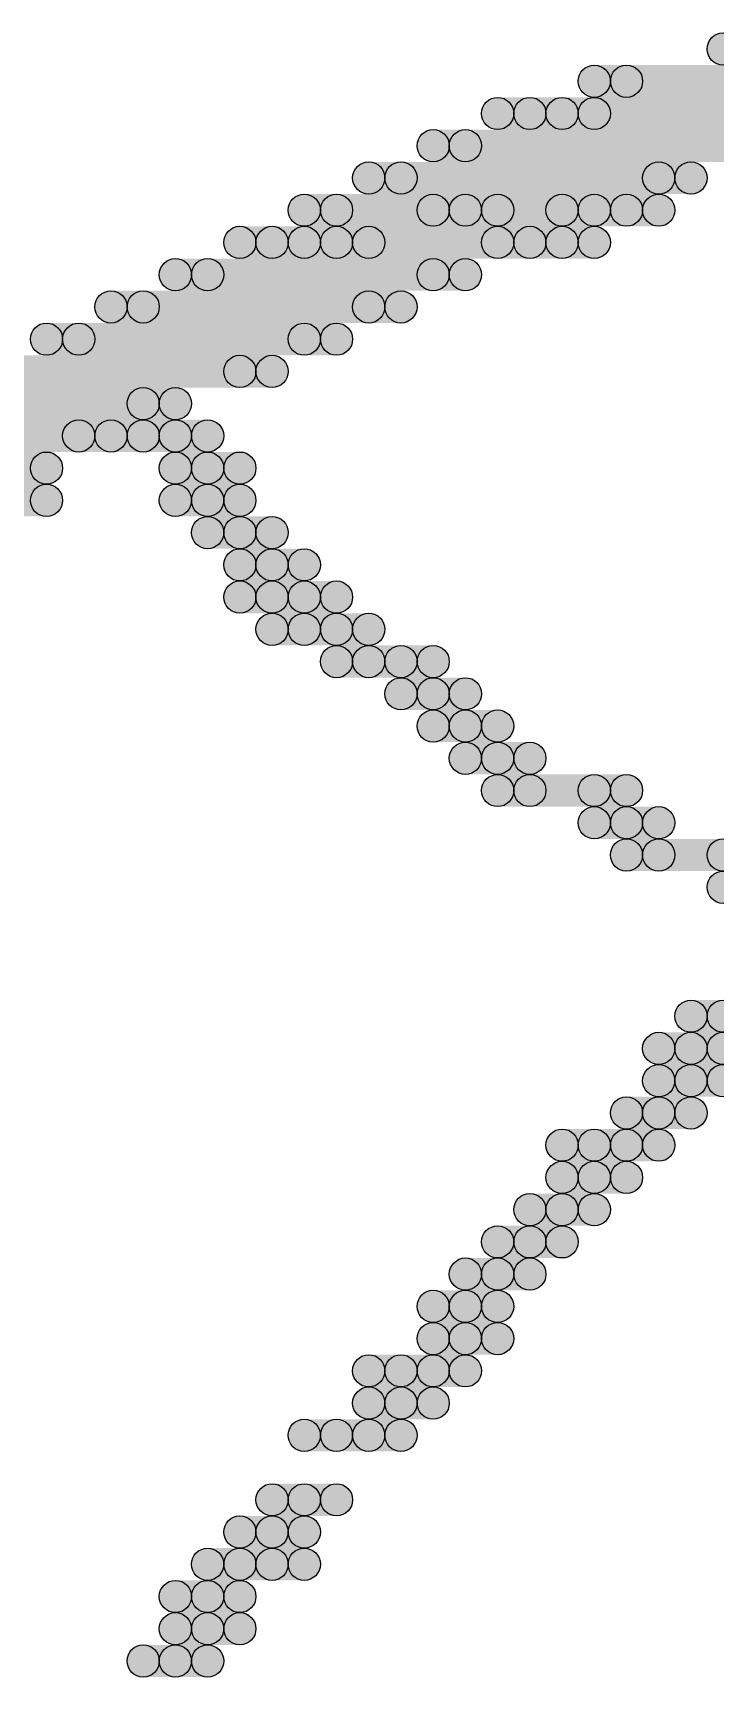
# Model space of a CAD drawing. Header units: millimetres. Extents: x 0 to 137, y 0 to 37.
# Drawn here: x 128.843 to 129.381, y 7.607 to 8.903 of the extents above; entities that cross this region are included whole.
import ezdxf

# ---------------------------------------------------------------- set-up
doc = ezdxf.new("R2010")
doc.units = ezdxf.units.MM
doc.layers.add('TopLayer', color=1, linetype='Continuous')
doc.layers.add('TopSolder', color=216, linetype='Continuous')

msp = doc.modelspace()

# ---------------------------------------------------------------- hatches: boundary and pattern name
at = {"layer": 'TopLayer'}
h = msp.add_hatch(color=1, dxfattribs=at)
edge = h.paths.add_edge_path()
edge.add_arc((129.3114, 8.8646), 0.0127, 0, 360)
for points in [[(129.3114, 8.8519), (129.3114, 8.8773), (129.6416, 8.8773), (129.6416, 8.8519)], [(129.2352, 8.8265), (129.2352, 8.8519), (129.2606, 8.8519), (129.2606, 8.8265)], [(129.286, 8.8265), (129.286, 8.8519), (129.5146, 8.8519), (129.5146, 8.8265)], [(129.1844, 8.8011), (129.1844, 8.8265), (129.4384, 8.8265), (129.4384, 8.8011)], [(129.1336, 8.7757), (129.1336, 8.8011), (129.3622, 8.8011), (129.3622, 8.7757)], [(129.0828, 8.7503), (129.0828, 8.7757), (129.1844, 8.7757), (129.1844, 8.7503)], [(129.2098, 8.7503), (129.2098, 8.7757), (129.286, 8.7757), (129.286, 8.7503)], [(129.3114, 8.7503), (129.3114, 8.7757), (129.3368, 8.7757), (129.3368, 8.7503)], [(129.032, 8.7249), (129.032, 8.7503), (129.0828, 8.7503), (129.0828, 8.7249)], [(129.1082, 8.7249), (129.1082, 8.7503), (129.2352, 8.7503), (129.2352, 8.7249)], [(129.2606, 8.7249), (129.2606, 8.7503), (129.286, 8.7503), (129.286, 8.7249)], [(128.9812, 8.6995), (128.9812, 8.7249), (129.1844, 8.7249), (129.1844, 8.6995)], [(128.9304, 8.6741), (128.9304, 8.6995), (129.1336, 8.6995), (129.1336, 8.6741)], [(128.8796, 8.6487), (128.8796, 8.6741), (129.0828, 8.6741), (129.0828, 8.6487)], [(128.8288, 8.6233), (128.8288, 8.6487), (129.032, 8.6487), (129.032, 8.6233)], [(128.778, 8.5979), (128.778, 8.6233), (128.9558, 8.6233), (128.9558, 8.5979)], [(128.778, 8.5725), (128.778, 8.5979), (128.905, 8.5979), (128.905, 8.5725)], [(128.9304, 8.5725), (128.9304, 8.5979), (128.9812, 8.5979), (128.9812, 8.5725)], [(128.7272, 8.5471), (128.7272, 8.5725), (128.8542, 8.5725), (128.8542, 8.5471)], [(128.9812, 8.5471), (128.9812, 8.5725), (129.0066, 8.5725), (129.0066, 8.5471)], [(128.8288, 8.5217), (128.8288, 8.5471), (128.8542, 8.5471), (128.8542, 8.5217)], [(128.9812, 8.5217), (128.9812, 8.5471), (129.0066, 8.5471), (129.0066, 8.5217)], [(129.0066, 8.4963), (129.0066, 8.5217), (129.032, 8.5217), (129.032, 8.4963)], [(129.032, 8.4709), (129.032, 8.4963), (129.0574, 8.4963), (129.0574, 8.4709)], [(129.032, 8.4455), (129.032, 8.4709), (129.0828, 8.4709), (129.0828, 8.4455)], [(129.0574, 8.4201), (129.0574, 8.4455), (129.1082, 8.4455), (129.1082, 8.4201)], [(129.1082, 8.3947), (129.1082, 8.4201), (129.159, 8.4201), (129.159, 8.3947)], [(129.159, 8.3693), (129.159, 8.3947), (129.1844, 8.3947), (129.1844, 8.3693)], [(129.1844, 8.3439), (129.1844, 8.3693), (129.2098, 8.3693), (129.2098, 8.3439)], [(129.2098, 8.3185), (129.2098, 8.3439), (129.2352, 8.3439), (129.2352, 8.3185)], [(129.2352, 8.2931), (129.2352, 8.3185), (129.3114, 8.3185), (129.3114, 8.2931)], [(129.3114, 8.2677), (129.3114, 8.2931), (129.3368, 8.2931), (129.3368, 8.2677)], [(129.3368, 8.2423), (129.3368, 8.2677), (129.413, 8.2677), (129.413, 8.2423)], [(129.3622, 8.0899), (129.3622, 8.1153), (129.3876, 8.1153), (129.3876, 8.0899)], [(129.3622, 8.0645), (129.3622, 8.0899), (129.3876, 8.0899), (129.3876, 8.0645)], [(129.3368, 8.0391), (129.3368, 8.0645), (129.3622, 8.0645), (129.3622, 8.0391)], [(129.286, 8.0137), (129.286, 8.0391), (129.3368, 8.0391), (129.3368, 8.0137)], [(129.286, 7.9883), (129.286, 8.0137), (129.3114, 8.0137), (129.3114, 7.9883)], [(129.2606, 7.9629), (129.2606, 7.9883), (129.286, 7.9883), (129.286, 7.9629)], [(129.2352, 7.9375), (129.2352, 7.9629), (129.2606, 7.9629), (129.2606, 7.9375)], [(129.2098, 7.9121), (129.2098, 7.9375), (129.2352, 7.9375), (129.2352, 7.9121)], [(129.1844, 7.8867), (129.1844, 7.9121), (129.2098, 7.9121), (129.2098, 7.8867)], [(129.1844, 7.8613), (129.1844, 7.8867), (129.2098, 7.8867), (129.2098, 7.8613)], [(129.1336, 7.8359), (129.1336, 7.8613), (129.1844, 7.8613), (129.1844, 7.8359)], [(129.1336, 7.8105), (129.1336, 7.8359), (129.159, 7.8359), (129.159, 7.8105)], [(129.0828, 7.7851), (129.0828, 7.8105), (129.1336, 7.8105), (129.1336, 7.7851)], [(129.0574, 7.7343), (129.0574, 7.7597), (129.0828, 7.7597), (129.0828, 7.7343)], [(129.032, 7.7089), (129.032, 7.7343), (129.0574, 7.7343), (129.0574, 7.7089)], [(129.0066, 7.6835), (129.0066, 7.7089), (129.0574, 7.7089), (129.0574, 7.6835)], [(128.9812, 7.6581), (128.9812, 7.6835), (129.0066, 7.6835), (129.0066, 7.6581)], [(128.9812, 7.6327), (128.9812, 7.6581), (129.0066, 7.6581), (129.0066, 7.6327)], [(128.9558, 7.6073), (128.9558, 7.6327), (128.9812, 7.6327), (128.9812, 7.6073)]]:
    msp.add_hatch(color=1, dxfattribs=at).paths.add_polyline_path(points)
h = msp.add_hatch(color=1, dxfattribs=at)
edge = h.paths.add_edge_path()
edge.add_arc((129.2352, 8.8392), 0.0127, 0, 360)
h = msp.add_hatch(color=1, dxfattribs=at)
edge = h.paths.add_edge_path()
edge.add_arc((129.2606, 8.8392), 0.0127, 0, 360)
h = msp.add_hatch(color=1, dxfattribs=at)
edge = h.paths.add_edge_path()
edge.add_arc((129.286, 8.8392), 0.0127, 0, 360)
h = msp.add_hatch(color=1, dxfattribs=at)
edge = h.paths.add_edge_path()
edge.add_arc((129.1844, 8.8138), 0.0127, 0, 360)
h = msp.add_hatch(color=1, dxfattribs=at)
edge = h.paths.add_edge_path()
edge.add_arc((129.1336, 8.7884), 0.0127, 0, 360)
h = msp.add_hatch(color=1, dxfattribs=at)
edge = h.paths.add_edge_path()
edge.add_arc((129.3622, 8.7884), 0.0127, 0, 360)
h = msp.add_hatch(color=1, dxfattribs=at)
edge = h.paths.add_edge_path()
edge.add_arc((129.0828, 8.763), 0.0127, 0, 360)
h = msp.add_hatch(color=1, dxfattribs=at)
edge = h.paths.add_edge_path()
edge.add_arc((129.1844, 8.763), 0.0127, 0, 360)
h = msp.add_hatch(color=1, dxfattribs=at)
edge = h.paths.add_edge_path()
edge.add_arc((129.2098, 8.763), 0.0127, 0, 360)
h = msp.add_hatch(color=1, dxfattribs=at)
edge = h.paths.add_edge_path()
edge.add_arc((129.286, 8.763), 0.0127, 0, 360)
h = msp.add_hatch(color=1, dxfattribs=at)
edge = h.paths.add_edge_path()
edge.add_arc((129.3114, 8.763), 0.0127, 0, 360)
h = msp.add_hatch(color=1, dxfattribs=at)
edge = h.paths.add_edge_path()
edge.add_arc((129.3368, 8.763), 0.0127, 0, 360)
h = msp.add_hatch(color=1, dxfattribs=at)
edge = h.paths.add_edge_path()
edge.add_arc((129.032, 8.7376), 0.0127, 0, 360)
h = msp.add_hatch(color=1, dxfattribs=at)
edge = h.paths.add_edge_path()
edge.add_arc((129.0828, 8.7376), 0.0127, 0, 360)
h = msp.add_hatch(color=1, dxfattribs=at)
edge = h.paths.add_edge_path()
edge.add_arc((129.1082, 8.7376), 0.0127, 0, 360)
h = msp.add_hatch(color=1, dxfattribs=at)
edge = h.paths.add_edge_path()
edge.add_arc((129.2352, 8.7376), 0.0127, 0, 360)
h = msp.add_hatch(color=1, dxfattribs=at)
edge = h.paths.add_edge_path()
edge.add_arc((129.2606, 8.7376), 0.0127, 0, 360)
h = msp.add_hatch(color=1, dxfattribs=at)
edge = h.paths.add_edge_path()
edge.add_arc((129.286, 8.7376), 0.0127, 0, 360)
h = msp.add_hatch(color=1, dxfattribs=at)
edge = h.paths.add_edge_path()
edge.add_arc((128.9812, 8.7122), 0.0127, 0, 360)
h = msp.add_hatch(color=1, dxfattribs=at)
edge = h.paths.add_edge_path()
edge.add_arc((129.1844, 8.7122), 0.0127, 0, 360)
h = msp.add_hatch(color=1, dxfattribs=at)
edge = h.paths.add_edge_path()
edge.add_arc((128.9304, 8.6868), 0.0127, 0, 360)
h = msp.add_hatch(color=1, dxfattribs=at)
edge = h.paths.add_edge_path()
edge.add_arc((129.1336, 8.6868), 0.0127, 0, 360)
h = msp.add_hatch(color=1, dxfattribs=at)
edge = h.paths.add_edge_path()
edge.add_arc((128.8796, 8.6614), 0.0127, 0, 360)
h = msp.add_hatch(color=1, dxfattribs=at)
edge = h.paths.add_edge_path()
edge.add_arc((129.0828, 8.6614), 0.0127, 0, 360)
h = msp.add_hatch(color=1, dxfattribs=at)
edge = h.paths.add_edge_path()
edge.add_arc((129.032, 8.636), 0.0127, 0, 360)
h = msp.add_hatch(color=1, dxfattribs=at)
edge = h.paths.add_edge_path()
edge.add_arc((128.9558, 8.6106), 0.0127, 0, 360)
h = msp.add_hatch(color=1, dxfattribs=at)
edge = h.paths.add_edge_path()
edge.add_arc((128.905, 8.5852), 0.0127, 0, 360)
h = msp.add_hatch(color=1, dxfattribs=at)
edge = h.paths.add_edge_path()
edge.add_arc((128.9304, 8.5852), 0.0127, 0, 360)
h = msp.add_hatch(color=1, dxfattribs=at)
edge = h.paths.add_edge_path()
edge.add_arc((128.9812, 8.5852), 0.0127, 0, 360)
h = msp.add_hatch(color=1, dxfattribs=at)
edge = h.paths.add_edge_path()
edge.add_arc((128.8542, 8.5598), 0.0127, 0, 360)
h = msp.add_hatch(color=1, dxfattribs=at)
edge = h.paths.add_edge_path()
edge.add_arc((128.9812, 8.5598), 0.0127, 0, 360)
h = msp.add_hatch(color=1, dxfattribs=at)
edge = h.paths.add_edge_path()
edge.add_arc((129.0066, 8.5598), 0.0127, 0, 360)
h = msp.add_hatch(color=1, dxfattribs=at)
edge = h.paths.add_edge_path()
edge.add_arc((128.8542, 8.5344), 0.0127, 0, 360)
h = msp.add_hatch(color=1, dxfattribs=at)
edge = h.paths.add_edge_path()
edge.add_arc((128.9812, 8.5344), 0.0127, 0, 360)
h = msp.add_hatch(color=1, dxfattribs=at)
edge = h.paths.add_edge_path()
edge.add_arc((129.0066, 8.5344), 0.0127, 0, 360)
h = msp.add_hatch(color=1, dxfattribs=at)
edge = h.paths.add_edge_path()
edge.add_arc((129.0066, 8.509), 0.0127, 0, 360)
h = msp.add_hatch(color=1, dxfattribs=at)
edge = h.paths.add_edge_path()
edge.add_arc((129.032, 8.509), 0.0127, 0, 360)
h = msp.add_hatch(color=1, dxfattribs=at)
edge = h.paths.add_edge_path()
edge.add_arc((129.032, 8.4836), 0.0127, 0, 360)
h = msp.add_hatch(color=1, dxfattribs=at)
edge = h.paths.add_edge_path()
edge.add_arc((129.0574, 8.4836), 0.0127, 0, 360)
h = msp.add_hatch(color=1, dxfattribs=at)
edge = h.paths.add_edge_path()
edge.add_arc((129.032, 8.4582), 0.0127, 0, 360)
h = msp.add_hatch(color=1, dxfattribs=at)
edge = h.paths.add_edge_path()
edge.add_arc((129.0828, 8.4582), 0.0127, 0, 360)
h = msp.add_hatch(color=1, dxfattribs=at)
edge = h.paths.add_edge_path()
edge.add_arc((129.0574, 8.4328), 0.0127, 0, 360)
h = msp.add_hatch(color=1, dxfattribs=at)
edge = h.paths.add_edge_path()
edge.add_arc((129.1082, 8.4328), 0.0127, 0, 360)
h = msp.add_hatch(color=1, dxfattribs=at)
edge = h.paths.add_edge_path()
edge.add_arc((129.1082, 8.4074), 0.0127, 0, 360)
h = msp.add_hatch(color=1, dxfattribs=at)
edge = h.paths.add_edge_path()
edge.add_arc((129.159, 8.4074), 0.0127, 0, 360)
h = msp.add_hatch(color=1, dxfattribs=at)
edge = h.paths.add_edge_path()
edge.add_arc((129.159, 8.382), 0.0127, 0, 360)
h = msp.add_hatch(color=1, dxfattribs=at)
edge = h.paths.add_edge_path()
edge.add_arc((129.1844, 8.382), 0.0127, 0, 360)
h = msp.add_hatch(color=1, dxfattribs=at)
edge = h.paths.add_edge_path()
edge.add_arc((129.1844, 8.3566), 0.0127, 0, 360)
h = msp.add_hatch(color=1, dxfattribs=at)
edge = h.paths.add_edge_path()
edge.add_arc((129.2098, 8.3566), 0.0127, 0, 360)
h = msp.add_hatch(color=1, dxfattribs=at)
edge = h.paths.add_edge_path()
edge.add_arc((129.2098, 8.3312), 0.0127, 0, 360)
h = msp.add_hatch(color=1, dxfattribs=at)
edge = h.paths.add_edge_path()
edge.add_arc((129.2352, 8.3312), 0.0127, 0, 360)
h = msp.add_hatch(color=1, dxfattribs=at)
edge = h.paths.add_edge_path()
edge.add_arc((129.2352, 8.3058), 0.0127, 0, 360)
h = msp.add_hatch(color=1, dxfattribs=at)
edge = h.paths.add_edge_path()
edge.add_arc((129.3114, 8.3058), 0.0127, 0, 360)
h = msp.add_hatch(color=1, dxfattribs=at)
edge = h.paths.add_edge_path()
edge.add_arc((129.3114, 8.2804), 0.0127, 0, 360)
h = msp.add_hatch(color=1, dxfattribs=at)
edge = h.paths.add_edge_path()
edge.add_arc((129.3368, 8.2804), 0.0127, 0, 360)
h = msp.add_hatch(color=1, dxfattribs=at)
edge = h.paths.add_edge_path()
edge.add_arc((129.3368, 8.255), 0.0127, 0, 360)
h = msp.add_hatch(color=1, dxfattribs=at)
edge = h.paths.add_edge_path()
edge.add_arc((129.3876, 8.128), 0.0127, 0, 360)
h = msp.add_hatch(color=1, dxfattribs=at)
edge = h.paths.add_edge_path()
edge.add_arc((129.3622, 8.1026), 0.0127, 0, 360)
h = msp.add_hatch(color=1, dxfattribs=at)
edge = h.paths.add_edge_path()
edge.add_arc((129.3876, 8.1026), 0.0127, 0, 360)
h = msp.add_hatch(color=1, dxfattribs=at)
edge = h.paths.add_edge_path()
edge.add_arc((129.3622, 8.0772), 0.0127, 0, 360)
h = msp.add_hatch(color=1, dxfattribs=at)
edge = h.paths.add_edge_path()
edge.add_arc((129.3876, 8.0772), 0.0127, 0, 360)
h = msp.add_hatch(color=1, dxfattribs=at)
edge = h.paths.add_edge_path()
edge.add_arc((129.3368, 8.0518), 0.0127, 0, 360)
h = msp.add_hatch(color=1, dxfattribs=at)
edge = h.paths.add_edge_path()
edge.add_arc((129.3622, 8.0518), 0.0127, 0, 360)
h = msp.add_hatch(color=1, dxfattribs=at)
edge = h.paths.add_edge_path()
edge.add_arc((129.286, 8.0264), 0.0127, 0, 360)
h = msp.add_hatch(color=1, dxfattribs=at)
edge = h.paths.add_edge_path()
edge.add_arc((129.3368, 8.0264), 0.0127, 0, 360)
h = msp.add_hatch(color=1, dxfattribs=at)
edge = h.paths.add_edge_path()
edge.add_arc((129.286, 8.001), 0.0127, 0, 360)
h = msp.add_hatch(color=1, dxfattribs=at)
edge = h.paths.add_edge_path()
edge.add_arc((129.3114, 8.001), 0.0127, 0, 360)
h = msp.add_hatch(color=1, dxfattribs=at)
edge = h.paths.add_edge_path()
edge.add_arc((129.2606, 7.9756), 0.0127, 0, 360)
h = msp.add_hatch(color=1, dxfattribs=at)
edge = h.paths.add_edge_path()
edge.add_arc((129.286, 7.9756), 0.0127, 0, 360)
h = msp.add_hatch(color=1, dxfattribs=at)
edge = h.paths.add_edge_path()
edge.add_arc((129.2352, 7.9502), 0.0127, 0, 360)
h = msp.add_hatch(color=1, dxfattribs=at)
edge = h.paths.add_edge_path()
edge.add_arc((129.2606, 7.9502), 0.0127, 0, 360)
h = msp.add_hatch(color=1, dxfattribs=at)
edge = h.paths.add_edge_path()
edge.add_arc((129.2098, 7.9248), 0.0127, 0, 360)
h = msp.add_hatch(color=1, dxfattribs=at)
edge = h.paths.add_edge_path()
edge.add_arc((129.2352, 7.9248), 0.0127, 0, 360)
h = msp.add_hatch(color=1, dxfattribs=at)
edge = h.paths.add_edge_path()
edge.add_arc((129.1844, 7.8994), 0.0127, 0, 360)
h = msp.add_hatch(color=1, dxfattribs=at)
edge = h.paths.add_edge_path()
edge.add_arc((129.2098, 7.8994), 0.0127, 0, 360)
h = msp.add_hatch(color=1, dxfattribs=at)
edge = h.paths.add_edge_path()
edge.add_arc((129.1844, 7.874), 0.0127, 0, 360)
h = msp.add_hatch(color=1, dxfattribs=at)
edge = h.paths.add_edge_path()
edge.add_arc((129.2098, 7.874), 0.0127, 0, 360)
h = msp.add_hatch(color=1, dxfattribs=at)
edge = h.paths.add_edge_path()
edge.add_arc((129.1336, 7.8486), 0.0127, 0, 360)
h = msp.add_hatch(color=1, dxfattribs=at)
edge = h.paths.add_edge_path()
edge.add_arc((129.1844, 7.8486), 0.0127, 0, 360)
h = msp.add_hatch(color=1, dxfattribs=at)
edge = h.paths.add_edge_path()
edge.add_arc((129.1336, 7.8232), 0.0127, 0, 360)
h = msp.add_hatch(color=1, dxfattribs=at)
edge = h.paths.add_edge_path()
edge.add_arc((129.159, 7.8232), 0.0127, 0, 360)
h = msp.add_hatch(color=1, dxfattribs=at)
edge = h.paths.add_edge_path()
edge.add_arc((129.0828, 7.7978), 0.0127, 0, 360)
h = msp.add_hatch(color=1, dxfattribs=at)
edge = h.paths.add_edge_path()
edge.add_arc((129.1336, 7.7978), 0.0127, 0, 360)
h = msp.add_hatch(color=1, dxfattribs=at)
edge = h.paths.add_edge_path()
edge.add_arc((129.0574, 7.747), 0.0127, 0, 360)
h = msp.add_hatch(color=1, dxfattribs=at)
edge = h.paths.add_edge_path()
edge.add_arc((129.0828, 7.747), 0.0127, 0, 360)
h = msp.add_hatch(color=1, dxfattribs=at)
edge = h.paths.add_edge_path()
edge.add_arc((129.032, 7.7216), 0.0127, 0, 360)
h = msp.add_hatch(color=1, dxfattribs=at)
edge = h.paths.add_edge_path()
edge.add_arc((129.0574, 7.7216), 0.0127, 0, 360)
h = msp.add_hatch(color=1, dxfattribs=at)
edge = h.paths.add_edge_path()
edge.add_arc((129.0066, 7.6962), 0.0127, 0, 360)
h = msp.add_hatch(color=1, dxfattribs=at)
edge = h.paths.add_edge_path()
edge.add_arc((129.0574, 7.6962), 0.0127, 0, 360)
h = msp.add_hatch(color=1, dxfattribs=at)
edge = h.paths.add_edge_path()
edge.add_arc((128.9812, 7.6708), 0.0127, 0, 360)
h = msp.add_hatch(color=1, dxfattribs=at)
edge = h.paths.add_edge_path()
edge.add_arc((129.0066, 7.6708), 0.0127, 0, 360)
h = msp.add_hatch(color=1, dxfattribs=at)
edge = h.paths.add_edge_path()
edge.add_arc((128.9812, 7.6454), 0.0127, 0, 360)
h = msp.add_hatch(color=1, dxfattribs=at)
edge = h.paths.add_edge_path()
edge.add_arc((129.0066, 7.6454), 0.0127, 0, 360)
h = msp.add_hatch(color=1, dxfattribs=at)
edge = h.paths.add_edge_path()
edge.add_arc((128.9558, 7.62), 0.0127, 0, 360)
h = msp.add_hatch(color=1, dxfattribs=at)
edge = h.paths.add_edge_path()
edge.add_arc((128.9812, 7.62), 0.0127, 0, 360)
at = {"layer": 'TopSolder'}
h = msp.add_hatch(color=216, dxfattribs=at)
edge = h.paths.add_edge_path()
edge.add_arc((129.3876, 8.89), 0.0127, 0, 360)
h = msp.add_hatch(color=216, dxfattribs=at)
edge = h.paths.add_edge_path()
edge.add_arc((129.286, 8.8646), 0.0127, 0, 360)
for points in [[(129.286, 8.8519), (129.286, 8.8773), (129.6162, 8.8773), (129.6162, 8.8519)], [(129.2098, 8.8265), (129.2098, 8.8519), (129.2352, 8.8519), (129.2352, 8.8265)], [(129.2606, 8.8265), (129.2606, 8.8519), (129.4892, 8.8519), (129.4892, 8.8265)], [(129.159, 8.8011), (129.159, 8.8265), (129.413, 8.8265), (129.413, 8.8011)], [(129.1082, 8.7757), (129.1082, 8.8011), (129.3368, 8.8011), (129.3368, 8.7757)], [(129.0574, 8.7503), (129.0574, 8.7757), (129.159, 8.7757), (129.159, 8.7503)], [(129.1844, 8.7503), (129.1844, 8.7757), (129.2606, 8.7757), (129.2606, 8.7503)], [(129.286, 8.7503), (129.286, 8.7757), (129.3114, 8.7757), (129.3114, 8.7503)], [(129.0066, 8.7249), (129.0066, 8.7503), (129.0574, 8.7503), (129.0574, 8.7249)], [(129.0828, 8.7249), (129.0828, 8.7503), (129.2098, 8.7503), (129.2098, 8.7249)], [(129.2352, 8.7249), (129.2352, 8.7503), (129.2606, 8.7503), (129.2606, 8.7249)], [(128.9558, 8.6995), (128.9558, 8.7249), (129.159, 8.7249), (129.159, 8.6995)], [(128.905, 8.6741), (128.905, 8.6995), (129.1082, 8.6995), (129.1082, 8.6741)], [(128.8542, 8.6487), (128.8542, 8.6741), (129.0574, 8.6741), (129.0574, 8.6487)], [(128.8034, 8.6233), (128.8034, 8.6487), (129.0066, 8.6487), (129.0066, 8.6233)], [(128.7526, 8.5979), (128.7526, 8.6233), (128.9304, 8.6233), (128.9304, 8.5979)], [(128.7526, 8.5725), (128.7526, 8.5979), (128.8796, 8.5979), (128.8796, 8.5725)], [(128.905, 8.5725), (128.905, 8.5979), (128.9558, 8.5979), (128.9558, 8.5725)], [(128.9558, 8.5471), (128.9558, 8.5725), (128.9812, 8.5725), (128.9812, 8.5471)], [(128.9558, 8.5217), (128.9558, 8.5471), (128.9812, 8.5471), (128.9812, 8.5217)], [(128.9812, 8.4963), (128.9812, 8.5217), (129.0066, 8.5217), (129.0066, 8.4963)], [(129.0066, 8.4709), (129.0066, 8.4963), (129.032, 8.4963), (129.032, 8.4709)], [(129.0066, 8.4455), (129.0066, 8.4709), (129.0574, 8.4709), (129.0574, 8.4455)], [(129.032, 8.4201), (129.032, 8.4455), (129.0828, 8.4455), (129.0828, 8.4201)], [(129.0828, 8.3947), (129.0828, 8.4201), (129.1336, 8.4201), (129.1336, 8.3947)], [(129.1336, 8.3693), (129.1336, 8.3947), (129.159, 8.3947), (129.159, 8.3693)], [(129.159, 8.3439), (129.159, 8.3693), (129.1844, 8.3693), (129.1844, 8.3439)], [(129.1844, 8.3185), (129.1844, 8.3439), (129.2098, 8.3439), (129.2098, 8.3185)], [(129.2098, 8.2931), (129.2098, 8.3185), (129.286, 8.3185), (129.286, 8.2931)], [(129.286, 8.2677), (129.286, 8.2931), (129.3114, 8.2931), (129.3114, 8.2677)], [(129.3114, 8.2423), (129.3114, 8.2677), (129.3876, 8.2677), (129.3876, 8.2423)], [(129.3622, 8.1153), (129.3622, 8.1407), (129.413, 8.1407), (129.413, 8.1153)], [(129.3368, 8.0899), (129.3368, 8.1153), (129.3622, 8.1153), (129.3622, 8.0899)], [(129.3368, 8.0645), (129.3368, 8.0899), (129.3622, 8.0899), (129.3622, 8.0645)], [(129.3114, 8.0391), (129.3114, 8.0645), (129.3368, 8.0645), (129.3368, 8.0391)], [(129.2606, 8.0137), (129.2606, 8.0391), (129.3114, 8.0391), (129.3114, 8.0137)], [(129.2606, 7.9883), (129.2606, 8.0137), (129.286, 8.0137), (129.286, 7.9883)], [(129.2352, 7.9629), (129.2352, 7.9883), (129.2606, 7.9883), (129.2606, 7.9629)], [(129.2098, 7.9375), (129.2098, 7.9629), (129.2352, 7.9629), (129.2352, 7.9375)], [(129.1844, 7.9121), (129.1844, 7.9375), (129.2098, 7.9375), (129.2098, 7.9121)], [(129.159, 7.8867), (129.159, 7.9121), (129.1844, 7.9121), (129.1844, 7.8867)], [(129.159, 7.8613), (129.159, 7.8867), (129.1844, 7.8867), (129.1844, 7.8613)], [(129.1082, 7.8359), (129.1082, 7.8613), (129.159, 7.8613), (129.159, 7.8359)], [(129.1082, 7.8105), (129.1082, 7.8359), (129.1336, 7.8359), (129.1336, 7.8105)], [(129.0574, 7.7851), (129.0574, 7.8105), (129.1082, 7.8105), (129.1082, 7.7851)], [(129.032, 7.7343), (129.032, 7.7597), (129.0574, 7.7597), (129.0574, 7.7343)], [(129.0066, 7.7089), (129.0066, 7.7343), (129.032, 7.7343), (129.032, 7.7089)], [(128.9812, 7.6835), (128.9812, 7.7089), (129.032, 7.7089), (129.032, 7.6835)], [(128.9558, 7.6581), (128.9558, 7.6835), (128.9812, 7.6835), (128.9812, 7.6581)], [(128.9558, 7.6327), (128.9558, 7.6581), (128.9812, 7.6581), (128.9812, 7.6327)], [(128.9304, 7.6073), (128.9304, 7.6327), (128.9558, 7.6327), (128.9558, 7.6073)]]:
    msp.add_hatch(color=216, dxfattribs=at).paths.add_polyline_path(points)
h = msp.add_hatch(color=216, dxfattribs=at)
edge = h.paths.add_edge_path()
edge.add_arc((129.2098, 8.8392), 0.0127, 0, 360)
h = msp.add_hatch(color=216, dxfattribs=at)
edge = h.paths.add_edge_path()
edge.add_arc((129.2352, 8.8392), 0.0127, 0, 360)
h = msp.add_hatch(color=216, dxfattribs=at)
edge = h.paths.add_edge_path()
edge.add_arc((129.2606, 8.8392), 0.0127, 0, 360)
h = msp.add_hatch(color=216, dxfattribs=at)
edge = h.paths.add_edge_path()
edge.add_arc((129.159, 8.8138), 0.0127, 0, 360)
h = msp.add_hatch(color=216, dxfattribs=at)
edge = h.paths.add_edge_path()
edge.add_arc((129.1082, 8.7884), 0.0127, 0, 360)
h = msp.add_hatch(color=216, dxfattribs=at)
edge = h.paths.add_edge_path()
edge.add_arc((129.3368, 8.7884), 0.0127, 0, 360)
h = msp.add_hatch(color=216, dxfattribs=at)
edge = h.paths.add_edge_path()
edge.add_arc((129.0574, 8.763), 0.0127, 0, 360)
h = msp.add_hatch(color=216, dxfattribs=at)
edge = h.paths.add_edge_path()
edge.add_arc((129.159, 8.763), 0.0127, 0, 360)
h = msp.add_hatch(color=216, dxfattribs=at)
edge = h.paths.add_edge_path()
edge.add_arc((129.1844, 8.763), 0.0127, 0, 360)
h = msp.add_hatch(color=216, dxfattribs=at)
edge = h.paths.add_edge_path()
edge.add_arc((129.2606, 8.763), 0.0127, 0, 360)
h = msp.add_hatch(color=216, dxfattribs=at)
edge = h.paths.add_edge_path()
edge.add_arc((129.286, 8.763), 0.0127, 0, 360)
h = msp.add_hatch(color=216, dxfattribs=at)
edge = h.paths.add_edge_path()
edge.add_arc((129.3114, 8.763), 0.0127, 0, 360)
h = msp.add_hatch(color=216, dxfattribs=at)
edge = h.paths.add_edge_path()
edge.add_arc((129.0066, 8.7376), 0.0127, 0, 360)
h = msp.add_hatch(color=216, dxfattribs=at)
edge = h.paths.add_edge_path()
edge.add_arc((129.0574, 8.7376), 0.0127, 0, 360)
h = msp.add_hatch(color=216, dxfattribs=at)
edge = h.paths.add_edge_path()
edge.add_arc((129.0828, 8.7376), 0.0127, 0, 360)
h = msp.add_hatch(color=216, dxfattribs=at)
edge = h.paths.add_edge_path()
edge.add_arc((129.2098, 8.7376), 0.0127, 0, 360)
h = msp.add_hatch(color=216, dxfattribs=at)
edge = h.paths.add_edge_path()
edge.add_arc((129.2352, 8.7376), 0.0127, 0, 360)
h = msp.add_hatch(color=216, dxfattribs=at)
edge = h.paths.add_edge_path()
edge.add_arc((129.2606, 8.7376), 0.0127, 0, 360)
h = msp.add_hatch(color=216, dxfattribs=at)
edge = h.paths.add_edge_path()
edge.add_arc((128.9558, 8.7122), 0.0127, 0, 360)
h = msp.add_hatch(color=216, dxfattribs=at)
edge = h.paths.add_edge_path()
edge.add_arc((129.159, 8.7122), 0.0127, 0, 360)
h = msp.add_hatch(color=216, dxfattribs=at)
edge = h.paths.add_edge_path()
edge.add_arc((128.905, 8.6868), 0.0127, 0, 360)
h = msp.add_hatch(color=216, dxfattribs=at)
edge = h.paths.add_edge_path()
edge.add_arc((129.1082, 8.6868), 0.0127, 0, 360)
h = msp.add_hatch(color=216, dxfattribs=at)
edge = h.paths.add_edge_path()
edge.add_arc((128.8542, 8.6614), 0.0127, 0, 360)
h = msp.add_hatch(color=216, dxfattribs=at)
edge = h.paths.add_edge_path()
edge.add_arc((129.0574, 8.6614), 0.0127, 0, 360)
h = msp.add_hatch(color=216, dxfattribs=at)
edge = h.paths.add_edge_path()
edge.add_arc((129.0066, 8.636), 0.0127, 0, 360)
h = msp.add_hatch(color=216, dxfattribs=at)
edge = h.paths.add_edge_path()
edge.add_arc((128.9304, 8.6106), 0.0127, 0, 360)
h = msp.add_hatch(color=216, dxfattribs=at)
edge = h.paths.add_edge_path()
edge.add_arc((128.8796, 8.5852), 0.0127, 0, 360)
h = msp.add_hatch(color=216, dxfattribs=at)
edge = h.paths.add_edge_path()
edge.add_arc((128.905, 8.5852), 0.0127, 0, 360)
h = msp.add_hatch(color=216, dxfattribs=at)
edge = h.paths.add_edge_path()
edge.add_arc((128.9558, 8.5852), 0.0127, 0, 360)
h = msp.add_hatch(color=216, dxfattribs=at)
edge = h.paths.add_edge_path()
edge.add_arc((128.9558, 8.5598), 0.0127, 0, 360)
h = msp.add_hatch(color=216, dxfattribs=at)
edge = h.paths.add_edge_path()
edge.add_arc((128.9812, 8.5598), 0.0127, 0, 360)
h = msp.add_hatch(color=216, dxfattribs=at)
edge = h.paths.add_edge_path()
edge.add_arc((128.9558, 8.5344), 0.0127, 0, 360)
h = msp.add_hatch(color=216, dxfattribs=at)
edge = h.paths.add_edge_path()
edge.add_arc((128.9812, 8.5344), 0.0127, 0, 360)
h = msp.add_hatch(color=216, dxfattribs=at)
edge = h.paths.add_edge_path()
edge.add_arc((128.9812, 8.509), 0.0127, 0, 360)
h = msp.add_hatch(color=216, dxfattribs=at)
edge = h.paths.add_edge_path()
edge.add_arc((129.0066, 8.509), 0.0127, 0, 360)
h = msp.add_hatch(color=216, dxfattribs=at)
edge = h.paths.add_edge_path()
edge.add_arc((129.0066, 8.4836), 0.0127, 0, 360)
h = msp.add_hatch(color=216, dxfattribs=at)
edge = h.paths.add_edge_path()
edge.add_arc((129.032, 8.4836), 0.0127, 0, 360)
h = msp.add_hatch(color=216, dxfattribs=at)
edge = h.paths.add_edge_path()
edge.add_arc((129.0066, 8.4582), 0.0127, 0, 360)
h = msp.add_hatch(color=216, dxfattribs=at)
edge = h.paths.add_edge_path()
edge.add_arc((129.0574, 8.4582), 0.0127, 0, 360)
h = msp.add_hatch(color=216, dxfattribs=at)
edge = h.paths.add_edge_path()
edge.add_arc((129.032, 8.4328), 0.0127, 0, 360)
h = msp.add_hatch(color=216, dxfattribs=at)
edge = h.paths.add_edge_path()
edge.add_arc((129.0828, 8.4328), 0.0127, 0, 360)
h = msp.add_hatch(color=216, dxfattribs=at)
edge = h.paths.add_edge_path()
edge.add_arc((129.0828, 8.4074), 0.0127, 0, 360)
h = msp.add_hatch(color=216, dxfattribs=at)
edge = h.paths.add_edge_path()
edge.add_arc((129.1336, 8.4074), 0.0127, 0, 360)
h = msp.add_hatch(color=216, dxfattribs=at)
edge = h.paths.add_edge_path()
edge.add_arc((129.1336, 8.382), 0.0127, 0, 360)
h = msp.add_hatch(color=216, dxfattribs=at)
edge = h.paths.add_edge_path()
edge.add_arc((129.159, 8.382), 0.0127, 0, 360)
h = msp.add_hatch(color=216, dxfattribs=at)
edge = h.paths.add_edge_path()
edge.add_arc((129.159, 8.3566), 0.0127, 0, 360)
h = msp.add_hatch(color=216, dxfattribs=at)
edge = h.paths.add_edge_path()
edge.add_arc((129.1844, 8.3566), 0.0127, 0, 360)
h = msp.add_hatch(color=216, dxfattribs=at)
edge = h.paths.add_edge_path()
edge.add_arc((129.1844, 8.3312), 0.0127, 0, 360)
h = msp.add_hatch(color=216, dxfattribs=at)
edge = h.paths.add_edge_path()
edge.add_arc((129.2098, 8.3312), 0.0127, 0, 360)
h = msp.add_hatch(color=216, dxfattribs=at)
edge = h.paths.add_edge_path()
edge.add_arc((129.2098, 8.3058), 0.0127, 0, 360)
h = msp.add_hatch(color=216, dxfattribs=at)
edge = h.paths.add_edge_path()
edge.add_arc((129.286, 8.3058), 0.0127, 0, 360)
h = msp.add_hatch(color=216, dxfattribs=at)
edge = h.paths.add_edge_path()
edge.add_arc((129.286, 8.2804), 0.0127, 0, 360)
h = msp.add_hatch(color=216, dxfattribs=at)
edge = h.paths.add_edge_path()
edge.add_arc((129.3114, 8.2804), 0.0127, 0, 360)
h = msp.add_hatch(color=216, dxfattribs=at)
edge = h.paths.add_edge_path()
edge.add_arc((129.3114, 8.255), 0.0127, 0, 360)
h = msp.add_hatch(color=216, dxfattribs=at)
edge = h.paths.add_edge_path()
edge.add_arc((129.3876, 8.255), 0.0127, 0, 360)
h = msp.add_hatch(color=216, dxfattribs=at)
edge = h.paths.add_edge_path()
edge.add_arc((129.3876, 8.2296), 0.0127, 0, 360)
h = msp.add_hatch(color=216, dxfattribs=at)
edge = h.paths.add_edge_path()
edge.add_arc((129.3622, 8.128), 0.0127, 0, 360)
h = msp.add_hatch(color=216, dxfattribs=at)
edge = h.paths.add_edge_path()
edge.add_arc((129.3368, 8.1026), 0.0127, 0, 360)
h = msp.add_hatch(color=216, dxfattribs=at)
edge = h.paths.add_edge_path()
edge.add_arc((129.3622, 8.1026), 0.0127, 0, 360)
h = msp.add_hatch(color=216, dxfattribs=at)
edge = h.paths.add_edge_path()
edge.add_arc((129.3368, 8.0772), 0.0127, 0, 360)
h = msp.add_hatch(color=216, dxfattribs=at)
edge = h.paths.add_edge_path()
edge.add_arc((129.3622, 8.0772), 0.0127, 0, 360)
h = msp.add_hatch(color=216, dxfattribs=at)
edge = h.paths.add_edge_path()
edge.add_arc((129.3114, 8.0518), 0.0127, 0, 360)
h = msp.add_hatch(color=216, dxfattribs=at)
edge = h.paths.add_edge_path()
edge.add_arc((129.3368, 8.0518), 0.0127, 0, 360)
h = msp.add_hatch(color=216, dxfattribs=at)
edge = h.paths.add_edge_path()
edge.add_arc((129.2606, 8.0264), 0.0127, 0, 360)
h = msp.add_hatch(color=216, dxfattribs=at)
edge = h.paths.add_edge_path()
edge.add_arc((129.3114, 8.0264), 0.0127, 0, 360)
h = msp.add_hatch(color=216, dxfattribs=at)
edge = h.paths.add_edge_path()
edge.add_arc((129.2606, 8.001), 0.0127, 0, 360)
h = msp.add_hatch(color=216, dxfattribs=at)
edge = h.paths.add_edge_path()
edge.add_arc((129.286, 8.001), 0.0127, 0, 360)
h = msp.add_hatch(color=216, dxfattribs=at)
edge = h.paths.add_edge_path()
edge.add_arc((129.2352, 7.9756), 0.0127, 0, 360)
h = msp.add_hatch(color=216, dxfattribs=at)
edge = h.paths.add_edge_path()
edge.add_arc((129.2606, 7.9756), 0.0127, 0, 360)
h = msp.add_hatch(color=216, dxfattribs=at)
edge = h.paths.add_edge_path()
edge.add_arc((129.2098, 7.9502), 0.0127, 0, 360)
h = msp.add_hatch(color=216, dxfattribs=at)
edge = h.paths.add_edge_path()
edge.add_arc((129.2352, 7.9502), 0.0127, 0, 360)
h = msp.add_hatch(color=216, dxfattribs=at)
edge = h.paths.add_edge_path()
edge.add_arc((129.1844, 7.9248), 0.0127, 0, 360)
h = msp.add_hatch(color=216, dxfattribs=at)
edge = h.paths.add_edge_path()
edge.add_arc((129.2098, 7.9248), 0.0127, 0, 360)
h = msp.add_hatch(color=216, dxfattribs=at)
edge = h.paths.add_edge_path()
edge.add_arc((129.159, 7.8994), 0.0127, 0, 360)
h = msp.add_hatch(color=216, dxfattribs=at)
edge = h.paths.add_edge_path()
edge.add_arc((129.1844, 7.8994), 0.0127, 0, 360)
h = msp.add_hatch(color=216, dxfattribs=at)
edge = h.paths.add_edge_path()
edge.add_arc((129.159, 7.874), 0.0127, 0, 360)
h = msp.add_hatch(color=216, dxfattribs=at)
edge = h.paths.add_edge_path()
edge.add_arc((129.1844, 7.874), 0.0127, 0, 360)
h = msp.add_hatch(color=216, dxfattribs=at)
edge = h.paths.add_edge_path()
edge.add_arc((129.1082, 7.8486), 0.0127, 0, 360)
h = msp.add_hatch(color=216, dxfattribs=at)
edge = h.paths.add_edge_path()
edge.add_arc((129.159, 7.8486), 0.0127, 0, 360)
h = msp.add_hatch(color=216, dxfattribs=at)
edge = h.paths.add_edge_path()
edge.add_arc((129.1082, 7.8232), 0.0127, 0, 360)
h = msp.add_hatch(color=216, dxfattribs=at)
edge = h.paths.add_edge_path()
edge.add_arc((129.1336, 7.8232), 0.0127, 0, 360)
h = msp.add_hatch(color=216, dxfattribs=at)
edge = h.paths.add_edge_path()
edge.add_arc((129.0574, 7.7978), 0.0127, 0, 360)
h = msp.add_hatch(color=216, dxfattribs=at)
edge = h.paths.add_edge_path()
edge.add_arc((129.1082, 7.7978), 0.0127, 0, 360)
h = msp.add_hatch(color=216, dxfattribs=at)
edge = h.paths.add_edge_path()
edge.add_arc((129.032, 7.747), 0.0127, 0, 360)
h = msp.add_hatch(color=216, dxfattribs=at)
edge = h.paths.add_edge_path()
edge.add_arc((129.0574, 7.747), 0.0127, 0, 360)
h = msp.add_hatch(color=216, dxfattribs=at)
edge = h.paths.add_edge_path()
edge.add_arc((129.0066, 7.7216), 0.0127, 0, 360)
h = msp.add_hatch(color=216, dxfattribs=at)
edge = h.paths.add_edge_path()
edge.add_arc((129.032, 7.7216), 0.0127, 0, 360)
h = msp.add_hatch(color=216, dxfattribs=at)
edge = h.paths.add_edge_path()
edge.add_arc((128.9812, 7.6962), 0.0127, 0, 360)
h = msp.add_hatch(color=216, dxfattribs=at)
edge = h.paths.add_edge_path()
edge.add_arc((129.032, 7.6962), 0.0127, 0, 360)
h = msp.add_hatch(color=216, dxfattribs=at)
edge = h.paths.add_edge_path()
edge.add_arc((128.9558, 7.6708), 0.0127, 0, 360)
h = msp.add_hatch(color=216, dxfattribs=at)
edge = h.paths.add_edge_path()
edge.add_arc((128.9812, 7.6708), 0.0127, 0, 360)
h = msp.add_hatch(color=216, dxfattribs=at)
edge = h.paths.add_edge_path()
edge.add_arc((128.9558, 7.6454), 0.0127, 0, 360)
h = msp.add_hatch(color=216, dxfattribs=at)
edge = h.paths.add_edge_path()
edge.add_arc((128.9812, 7.6454), 0.0127, 0, 360)
h = msp.add_hatch(color=216, dxfattribs=at)
edge = h.paths.add_edge_path()
edge.add_arc((128.9304, 7.62), 0.0127, 0, 360)
h = msp.add_hatch(color=216, dxfattribs=at)
edge = h.paths.add_edge_path()
edge.add_arc((128.9558, 7.62), 0.0127, 0, 360)

# ---------------------------------------------------------------- linework, layer by layer
at = {"layer": 'TopLayer'}
for centre in [(129.3114, 8.8646), (129.2352, 8.8392), (129.2606, 8.8392), (129.286, 8.8392), (129.1844, 8.8138), (129.1336, 8.7884), (129.3622, 8.7884), (129.0828, 8.763), (129.1844, 8.763), (129.2098, 8.763), (129.286, 8.763), (129.3114, 8.763), (129.3368, 8.763), (129.032, 8.7376), (129.0828, 8.7376), (129.1082, 8.7376), (129.2352, 8.7376), (129.2606, 8.7376), (129.286, 8.7376), (128.9812, 8.7122), (129.1844, 8.7122), (128.9304, 8.6868), (129.1336, 8.6868), (128.8796, 8.6614), (129.0828, 8.6614), (129.032, 8.636), (128.9558, 8.6106), (128.905, 8.5852), (128.9304, 8.5852), (128.9812, 8.5852), (128.8542, 8.5598), (128.9812, 8.5598), (129.0066, 8.5598), (128.8542, 8.5344), (128.9812, 8.5344), (129.0066, 8.5344), (129.0066, 8.509), (129.032, 8.509), (129.032, 8.4836), (129.0574, 8.4836), (129.032, 8.4582), (129.0828, 8.4582), (129.0574, 8.4328), (129.1082, 8.4328), (129.1082, 8.4074), (129.159, 8.4074), (129.159, 8.382), (129.1844, 8.382), (129.1844, 8.3566), (129.2098, 8.3566), (129.2098, 8.3312), (129.2352, 8.3312), (129.2352, 8.3058), (129.3114, 8.3058), (129.3114, 8.2804), (129.3368, 8.2804), (129.3368, 8.255), (129.3876, 8.128), (129.3622, 8.1026), (129.3876, 8.1026), (129.3622, 8.0772), (129.3876, 8.0772), (129.3368, 8.0518), (129.3622, 8.0518), (129.286, 8.0264), (129.3368, 8.0264), (129.286, 8.001), (129.3114, 8.001), (129.2606, 7.9756), (129.286, 7.9756), (129.2352, 7.9502), (129.2606, 7.9502), (129.2098, 7.9248), (129.2352, 7.9248), (129.1844, 7.8994), (129.2098, 7.8994), (129.1844, 7.874), (129.2098, 7.874), (129.1336, 7.8486), (129.1844, 7.8486), (129.1336, 7.8232), (129.159, 7.8232), (129.0828, 7.7978), (129.1336, 7.7978), (129.0574, 7.747), (129.0828, 7.747), (129.032, 7.7216), (129.0574, 7.7216), (129.0066, 7.6962), (129.0574, 7.6962), (128.9812, 7.6708), (129.0066, 7.6708), (128.9812, 7.6454), (129.0066, 7.6454), (128.9558, 7.62), (128.9812, 7.62)]:
    msp.add_circle(centre, 0.0127, dxfattribs=at)
at = {"layer": 'TopSolder'}
for centre in [(129.3876, 8.89), (129.286, 8.8646), (129.2098, 8.8392), (129.2352, 8.8392), (129.2606, 8.8392), (129.159, 8.8138), (129.1082, 8.7884), (129.3368, 8.7884), (129.0574, 8.763), (129.159, 8.763), (129.1844, 8.763), (129.2606, 8.763), (129.286, 8.763), (129.3114, 8.763), (129.0066, 8.7376), (129.0574, 8.7376), (129.0828, 8.7376), (129.2098, 8.7376), (129.2352, 8.7376), (129.2606, 8.7376), (128.9558, 8.7122), (129.159, 8.7122), (128.905, 8.6868), (129.1082, 8.6868), (128.8542, 8.6614), (129.0574, 8.6614), (129.0066, 8.636), (128.9304, 8.6106), (128.8796, 8.5852), (128.905, 8.5852), (128.9558, 8.5852), (128.9558, 8.5598), (128.9812, 8.5598), (128.9558, 8.5344), (128.9812, 8.5344), (128.9812, 8.509), (129.0066, 8.509), (129.0066, 8.4836), (129.032, 8.4836), (129.0066, 8.4582), (129.0574, 8.4582), (129.032, 8.4328), (129.0828, 8.4328), (129.0828, 8.4074), (129.1336, 8.4074), (129.1336, 8.382), (129.159, 8.382), (129.159, 8.3566), (129.1844, 8.3566), (129.1844, 8.3312), (129.2098, 8.3312), (129.2098, 8.3058), (129.286, 8.3058), (129.286, 8.2804), (129.3114, 8.2804), (129.3114, 8.255), (129.3876, 8.255), (129.3876, 8.2296), (129.3622, 8.128), (129.3368, 8.1026), (129.3622, 8.1026), (129.3368, 8.0772), (129.3622, 8.0772), (129.3114, 8.0518), (129.3368, 8.0518), (129.2606, 8.0264), (129.3114, 8.0264), (129.2606, 8.001), (129.286, 8.001), (129.2352, 7.9756), (129.2606, 7.9756), (129.2098, 7.9502), (129.2352, 7.9502), (129.1844, 7.9248), (129.2098, 7.9248), (129.159, 7.8994), (129.1844, 7.8994), (129.159, 7.874), (129.1844, 7.874), (129.1082, 7.8486), (129.159, 7.8486), (129.1082, 7.8232), (129.1336, 7.8232), (129.0574, 7.7978), (129.1082, 7.7978), (129.032, 7.747), (129.0574, 7.747), (129.0066, 7.7216), (129.032, 7.7216), (128.9812, 7.6962), (129.032, 7.6962), (128.9558, 7.6708), (128.9812, 7.6708), (128.9558, 7.6454), (128.9812, 7.6454), (128.9304, 7.62), (128.9558, 7.62)]:
    msp.add_circle(centre, 0.0127, dxfattribs=at)

doc.saveas('drawing.dxf')
